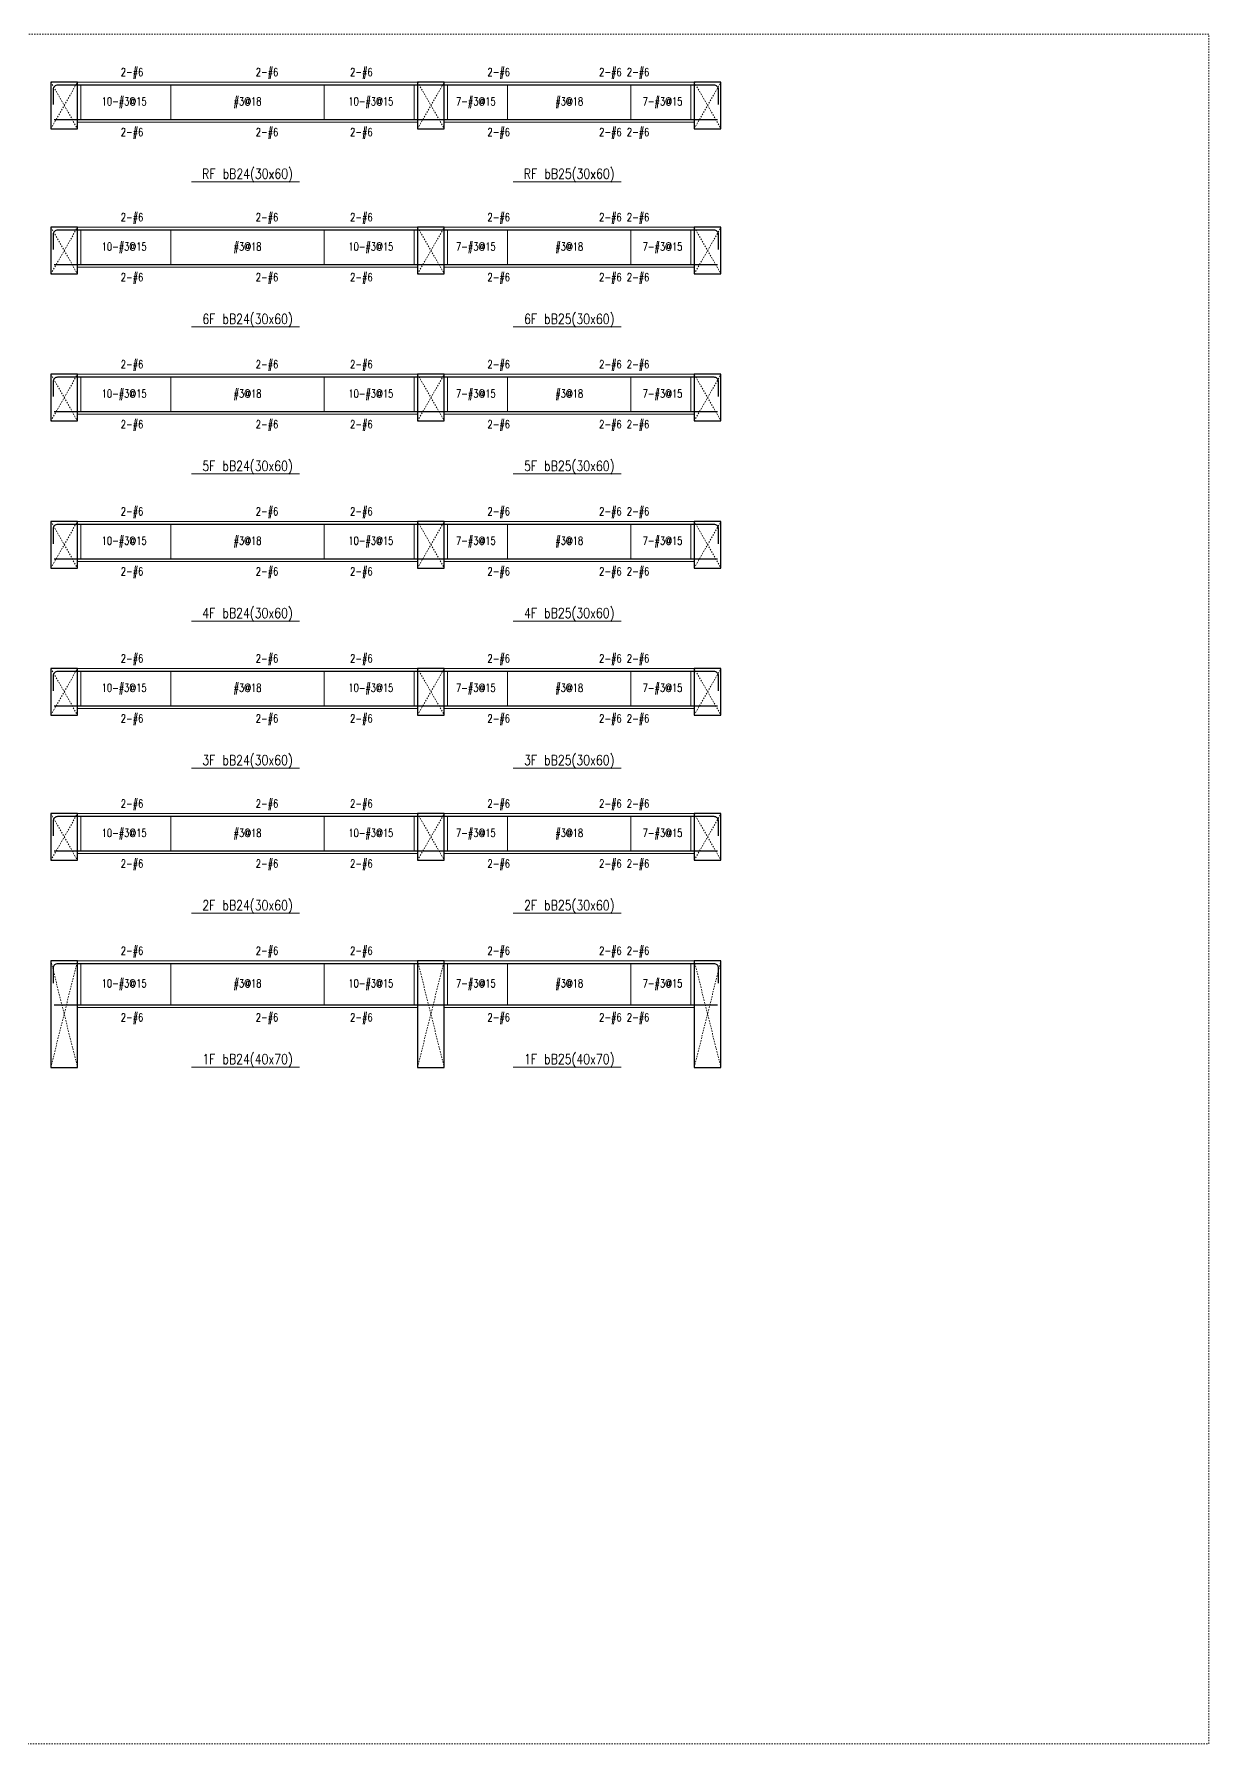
# Model space of a CAD drawing. Header units: millimetres. Extents: x 0 to 20200, y -8178 to -3000.
# Drawn here: x 18438 to 20200, y -5564 to -3000 of the extents above; entities that cross this region are included whole.
import ezdxf
from ezdxf.enums import TextEntityAlignment as Align

# ---------------------------------------------------------------- set-up
doc = ezdxf.new("R2010")
doc.units = ezdxf.units.MM
doc.linetypes.add('DOT', pattern=[4, 2, -2])
for name, color, linetype in [('stirrup-txt', 1, 'Continuous'), ('主筋文字', 1, 'Continuous'), ('主筋文字引線', 4, 'Continuous'), ('主筋線', 3, 'Continuous'), ('剪力筋文字引線', 2, 'Continuous'), ('剪力筋線', 1, 'Continuous'), ('圖框', 132, 'DOT'), ('梁跨名稱', 4, 'Continuous'), ('梁跨名稱底線', 2, 'Continuous'), ('邊界線', 2, 'Continuous'), ('邊界線-梁支撐內線', 6, 'DOT'), ('邊界線-梁支撐外線', 4, 'Continuous')]:
    doc.layers.add(name, color=color, linetype=linetype)
doc.styles.add('txt', font='txt.shx', dxfattribs={"height": 0.2, "bigfont": 'chineset.shx'})

msp = doc.modelspace()

# ---------------------------------------------------------------- linework, layer by layer
at = {"layer": '主筋文字引線', "lineweight": 5}
for points in [[(18543.2, -3075.8, 0, 2.1, 0), (18543.2, -3069.8, 0, 0, 0), (18543.2, -3056.8, 0, 0, 0), (18563.2, -3056.8, 0, 0, 0)], [(18745.7, -3075.8, 0, 2.1, 0), (18745.7, -3069.8, 0, 0, 0), (18745.7, -3056.8, 0, 0, 0), (18765.7, -3056.8, 0, 0, 0)], [(18973.2, -3075.8, 0, 2.1, 0), (18973.2, -3069.8, 0, 0, 0), (18973.2, -3056.8, 0, 0, 0), (18953.2, -3056.8, 0, 0, 0)], [(19093.2, -3075.8, 0, 2.1, 0), (19093.2, -3069.8, 0, 0, 0), (19093.2, -3056.8, 0, 0, 0), (19113.2, -3056.8, 0, 0, 0)], [(19260.7, -3075.8, 0, 2.1, 0), (19260.7, -3069.8, 0, 0, 0), (19260.7, -3056.8, 0, 0, 0), (19280.7, -3056.8, 0, 0, 0)], [(19388.2, -3075.8, 0, 2.1, 0), (19388.2, -3069.8, 0, 0, 0), (19388.2, -3056.8, 0, 0, 0), (19368.2, -3056.8, 0, 0, 0)], [(18543.2, -3127.8, 0, 2.1, 0), (18543.2, -3133.8, 0, 0, 0), (18543.2, -3146.8, 0, 0, 0), (18563.2, -3146.8, 0, 0, 0)], [(18745.7, -3127.8, 0, 2.1, 0), (18745.7, -3133.8, 0, 0, 0), (18745.7, -3146.8, 0, 0, 0), (18765.7, -3146.8, 0, 0, 0)], [(18973.2, -3127.8, 0, 2.1, 0), (18973.2, -3133.8, 0, 0, 0), (18973.2, -3146.8, 0, 0, 0), (18953.2, -3146.8, 0, 0, 0)], [(19093.2, -3127.8, 0, 2.1, 0), (19093.2, -3133.8, 0, 0, 0), (19093.2, -3146.8, 0, 0, 0), (19113.2, -3146.8, 0, 0, 0)], [(19260.7, -3127.8, 0, 2.1, 0), (19260.7, -3133.8, 0, 0, 0), (19260.7, -3146.8, 0, 0, 0), (19280.7, -3146.8, 0, 0, 0)], [(19388.2, -3127.8, 0, 2.1, 0), (19388.2, -3133.8, 0, 0, 0), (19388.2, -3146.8, 0, 0, 0), (19368.2, -3146.8, 0, 0, 0)], [(18543.2, -3293.5, 0, 2.1, 0), (18543.2, -3287.5, 0, 0, 0), (18543.2, -3274.5, 0, 0, 0), (18563.2, -3274.5, 0, 0, 0)], [(18745.7, -3293.5, 0, 2.1, 0), (18745.7, -3287.5, 0, 0, 0), (18745.7, -3274.5, 0, 0, 0), (18765.7, -3274.5, 0, 0, 0)], [(18973.2, -3293.5, 0, 2.1, 0), (18973.2, -3287.5, 0, 0, 0), (18973.2, -3274.5, 0, 0, 0), (18953.2, -3274.5, 0, 0, 0)], [(19093.2, -3293.5, 0, 2.1, 0), (19093.2, -3287.5, 0, 0, 0), (19093.2, -3274.5, 0, 0, 0), (19113.2, -3274.5, 0, 0, 0)], [(19260.7, -3293.5, 0, 2.1, 0), (19260.7, -3287.5, 0, 0, 0), (19260.7, -3274.5, 0, 0, 0), (19280.7, -3274.5, 0, 0, 0)], [(19388.2, -3293.5, 0, 2.1, 0), (19388.2, -3287.5, 0, 0, 0), (19388.2, -3274.5, 0, 0, 0), (19368.2, -3274.5, 0, 0, 0)], [(18543.2, -3345.5, 0, 2.1, 0), (18543.2, -3351.5, 0, 0, 0), (18543.2, -3364.5, 0, 0, 0), (18563.2, -3364.5, 0, 0, 0)], [(18745.7, -3345.5, 0, 2.1, 0), (18745.7, -3351.5, 0, 0, 0), (18745.7, -3364.5, 0, 0, 0), (18765.7, -3364.5, 0, 0, 0)], [(18973.2, -3345.5, 0, 2.1, 0), (18973.2, -3351.5, 0, 0, 0), (18973.2, -3364.5, 0, 0, 0), (18953.2, -3364.5, 0, 0, 0)], [(19093.2, -3345.5, 0, 2.1, 0), (19093.2, -3351.5, 0, 0, 0), (19093.2, -3364.5, 0, 0, 0), (19113.2, -3364.5, 0, 0, 0)], [(19260.7, -3345.5, 0, 2.1, 0), (19260.7, -3351.5, 0, 0, 0), (19260.7, -3364.5, 0, 0, 0), (19280.7, -3364.5, 0, 0, 0)], [(19388.2, -3345.5, 0, 2.1, 0), (19388.2, -3351.5, 0, 0, 0), (19388.2, -3364.5, 0, 0, 0), (19368.2, -3364.5, 0, 0, 0)], [(18543.2, -3514, 0, 2.1, 0), (18543.2, -3508, 0, 0, 0), (18543.2, -3495, 0, 0, 0), (18563.2, -3495, 0, 0, 0)], [(18745.7, -3514, 0, 2.1, 0), (18745.7, -3508, 0, 0, 0), (18745.7, -3495, 0, 0, 0), (18765.7, -3495, 0, 0, 0)], [(18973.2, -3514, 0, 2.1, 0), (18973.2, -3508, 0, 0, 0), (18973.2, -3495, 0, 0, 0), (18953.2, -3495, 0, 0, 0)], [(19093.2, -3514, 0, 2.1, 0), (19093.2, -3508, 0, 0, 0), (19093.2, -3495, 0, 0, 0), (19113.2, -3495, 0, 0, 0)], [(19260.7, -3514, 0, 2.1, 0), (19260.7, -3508, 0, 0, 0), (19260.7, -3495, 0, 0, 0), (19280.7, -3495, 0, 0, 0)], [(19388.2, -3514, 0, 2.1, 0), (19388.2, -3508, 0, 0, 0), (19388.2, -3495, 0, 0, 0), (19368.2, -3495, 0, 0, 0)], [(18543.2, -3566, 0, 2.1, 0), (18543.2, -3572, 0, 0, 0), (18543.2, -3585, 0, 0, 0), (18563.2, -3585, 0, 0, 0)], [(18745.7, -3566, 0, 2.1, 0), (18745.7, -3572, 0, 0, 0), (18745.7, -3585, 0, 0, 0), (18765.7, -3585, 0, 0, 0)], [(18973.2, -3566, 0, 2.1, 0), (18973.2, -3572, 0, 0, 0), (18973.2, -3585, 0, 0, 0), (18953.2, -3585, 0, 0, 0)], [(19093.2, -3566, 0, 2.1, 0), (19093.2, -3572, 0, 0, 0), (19093.2, -3585, 0, 0, 0), (19113.2, -3585, 0, 0, 0)], [(19260.7, -3566, 0, 2.1, 0), (19260.7, -3572, 0, 0, 0), (19260.7, -3585, 0, 0, 0), (19280.7, -3585, 0, 0, 0)], [(19388.2, -3566, 0, 2.1, 0), (19388.2, -3572, 0, 0, 0), (19388.2, -3585, 0, 0, 0), (19368.2, -3585, 0, 0, 0)], [(18543.2, -3734.6, 0, 2.1, 0), (18543.2, -3728.6, 0, 0, 0), (18543.2, -3715.6, 0, 0, 0), (18563.2, -3715.6, 0, 0, 0)], [(18745.7, -3734.6, 0, 2.1, 0), (18745.7, -3728.6, 0, 0, 0), (18745.7, -3715.6, 0, 0, 0), (18765.7, -3715.6, 0, 0, 0)], [(18973.2, -3734.6, 0, 2.1, 0), (18973.2, -3728.6, 0, 0, 0), (18973.2, -3715.6, 0, 0, 0), (18953.2, -3715.6, 0, 0, 0)], [(19093.2, -3734.6, 0, 2.1, 0), (19093.2, -3728.6, 0, 0, 0), (19093.2, -3715.6, 0, 0, 0), (19113.2, -3715.6, 0, 0, 0)], [(19260.7, -3734.6, 0, 2.1, 0), (19260.7, -3728.6, 0, 0, 0), (19260.7, -3715.6, 0, 0, 0), (19280.7, -3715.6, 0, 0, 0)], [(19388.2, -3734.6, 0, 2.1, 0), (19388.2, -3728.6, 0, 0, 0), (19388.2, -3715.6, 0, 0, 0), (19368.2, -3715.6, 0, 0, 0)], [(18543.2, -3786.6, 0, 2.1, 0), (18543.2, -3792.6, 0, 0, 0), (18543.2, -3805.6, 0, 0, 0), (18563.2, -3805.6, 0, 0, 0)], [(18745.7, -3786.6, 0, 2.1, 0), (18745.7, -3792.6, 0, 0, 0), (18745.7, -3805.6, 0, 0, 0), (18765.7, -3805.6, 0, 0, 0)], [(18973.2, -3786.6, 0, 2.1, 0), (18973.2, -3792.6, 0, 0, 0), (18973.2, -3805.6, 0, 0, 0), (18953.2, -3805.6, 0, 0, 0)], [(19093.2, -3786.6, 0, 2.1, 0), (19093.2, -3792.6, 0, 0, 0), (19093.2, -3805.6, 0, 0, 0), (19113.2, -3805.6, 0, 0, 0)], [(19260.7, -3786.6, 0, 2.1, 0), (19260.7, -3792.6, 0, 0, 0), (19260.7, -3805.6, 0, 0, 0), (19280.7, -3805.6, 0, 0, 0)], [(19388.2, -3786.6, 0, 2.1, 0), (19388.2, -3792.6, 0, 0, 0), (19388.2, -3805.6, 0, 0, 0), (19368.2, -3805.6, 0, 0, 0)], [(18543.2, -3955.2, 0, 2.1, 0), (18543.2, -3949.2, 0, 0, 0), (18543.2, -3936.2, 0, 0, 0), (18563.2, -3936.2, 0, 0, 0)], [(18745.7, -3955.2, 0, 2.1, 0), (18745.7, -3949.2, 0, 0, 0), (18745.7, -3936.2, 0, 0, 0), (18765.7, -3936.2, 0, 0, 0)], [(18973.2, -3955.2, 0, 2.1, 0), (18973.2, -3949.2, 0, 0, 0), (18973.2, -3936.2, 0, 0, 0), (18953.2, -3936.2, 0, 0, 0)], [(19093.2, -3955.2, 0, 2.1, 0), (19093.2, -3949.2, 0, 0, 0), (19093.2, -3936.2, 0, 0, 0), (19113.2, -3936.2, 0, 0, 0)], [(19260.7, -3955.2, 0, 2.1, 0), (19260.7, -3949.2, 0, 0, 0), (19260.7, -3936.2, 0, 0, 0), (19280.7, -3936.2, 0, 0, 0)], [(19388.2, -3955.2, 0, 2.1, 0), (19388.2, -3949.2, 0, 0, 0), (19388.2, -3936.2, 0, 0, 0), (19368.2, -3936.2, 0, 0, 0)], [(18543.2, -4007.2, 0, 2.1, 0), (18543.2, -4013.2, 0, 0, 0), (18543.2, -4026.2, 0, 0, 0), (18563.2, -4026.2, 0, 0, 0)], [(18745.7, -4007.2, 0, 2.1, 0), (18745.7, -4013.2, 0, 0, 0), (18745.7, -4026.2, 0, 0, 0), (18765.7, -4026.2, 0, 0, 0)], [(18973.2, -4007.2, 0, 2.1, 0), (18973.2, -4013.2, 0, 0, 0), (18973.2, -4026.2, 0, 0, 0), (18953.2, -4026.2, 0, 0, 0)], [(19093.2, -4007.2, 0, 2.1, 0), (19093.2, -4013.2, 0, 0, 0), (19093.2, -4026.2, 0, 0, 0), (19113.2, -4026.2, 0, 0, 0)], [(19260.7, -4007.2, 0, 2.1, 0), (19260.7, -4013.2, 0, 0, 0), (19260.7, -4026.2, 0, 0, 0), (19280.7, -4026.2, 0, 0, 0)], [(19388.2, -4007.2, 0, 2.1, 0), (19388.2, -4013.2, 0, 0, 0), (19388.2, -4026.2, 0, 0, 0), (19368.2, -4026.2, 0, 0, 0)], [(18543.2, -4172.9, 0, 2.1, 0), (18543.2, -4166.9, 0, 0, 0), (18543.2, -4153.9, 0, 0, 0), (18563.2, -4153.9, 0, 0, 0)], [(18745.7, -4172.9, 0, 2.1, 0), (18745.7, -4166.9, 0, 0, 0), (18745.7, -4153.9, 0, 0, 0), (18765.7, -4153.9, 0, 0, 0)], [(18973.2, -4172.9, 0, 2.1, 0), (18973.2, -4166.9, 0, 0, 0), (18973.2, -4153.9, 0, 0, 0), (18953.2, -4153.9, 0, 0, 0)], [(19093.2, -4172.9, 0, 2.1, 0), (19093.2, -4166.9, 0, 0, 0), (19093.2, -4153.9, 0, 0, 0), (19113.2, -4153.9, 0, 0, 0)], [(19260.7, -4172.9, 0, 2.1, 0), (19260.7, -4166.9, 0, 0, 0), (19260.7, -4153.9, 0, 0, 0), (19280.7, -4153.9, 0, 0, 0)], [(19388.2, -4172.9, 0, 2.1, 0), (19388.2, -4166.9, 0, 0, 0), (19388.2, -4153.9, 0, 0, 0), (19368.2, -4153.9, 0, 0, 0)], [(18543.2, -4224.9, 0, 2.1, 0), (18543.2, -4230.9, 0, 0, 0), (18543.2, -4243.9, 0, 0, 0), (18563.2, -4243.9, 0, 0, 0)], [(18745.7, -4224.9, 0, 2.1, 0), (18745.7, -4230.9, 0, 0, 0), (18745.7, -4243.9, 0, 0, 0), (18765.7, -4243.9, 0, 0, 0)], [(18973.2, -4224.9, 0, 2.1, 0), (18973.2, -4230.9, 0, 0, 0), (18973.2, -4243.9, 0, 0, 0), (18953.2, -4243.9, 0, 0, 0)], [(19093.2, -4224.9, 0, 2.1, 0), (19093.2, -4230.9, 0, 0, 0), (19093.2, -4243.9, 0, 0, 0), (19113.2, -4243.9, 0, 0, 0)], [(19260.7, -4224.9, 0, 2.1, 0), (19260.7, -4230.9, 0, 0, 0), (19260.7, -4243.9, 0, 0, 0), (19280.7, -4243.9, 0, 0, 0)], [(19388.2, -4224.9, 0, 2.1, 0), (19388.2, -4230.9, 0, 0, 0), (19388.2, -4243.9, 0, 0, 0), (19368.2, -4243.9, 0, 0, 0)], [(18543.2, -4393.5, 0, 2.1, 0), (18543.2, -4387.5, 0, 0, 0), (18543.2, -4374.5, 0, 0, 0), (18563.2, -4374.5, 0, 0, 0)], [(18745.7, -4393.5, 0, 2.1, 0), (18745.7, -4387.5, 0, 0, 0), (18745.7, -4374.5, 0, 0, 0), (18765.7, -4374.5, 0, 0, 0)], [(18973.2, -4393.5, 0, 2.1, 0), (18973.2, -4387.5, 0, 0, 0), (18973.2, -4374.5, 0, 0, 0), (18953.2, -4374.5, 0, 0, 0)], [(19093.2, -4393.5, 0, 2.1, 0), (19093.2, -4387.5, 0, 0, 0), (19093.2, -4374.5, 0, 0, 0), (19113.2, -4374.5, 0, 0, 0)], [(19260.7, -4393.5, 0, 2.1, 0), (19260.7, -4387.5, 0, 0, 0), (19260.7, -4374.5, 0, 0, 0), (19280.7, -4374.5, 0, 0, 0)], [(19388.2, -4393.5, 0, 2.1, 0), (19388.2, -4387.5, 0, 0, 0), (19388.2, -4374.5, 0, 0, 0), (19368.2, -4374.5, 0, 0, 0)], [(18543.2, -4455.5, 0, 2.1, 0), (18543.2, -4461.5, 0, 0, 0), (18543.2, -4474.5, 0, 0, 0), (18563.2, -4474.5, 0, 0, 0)], [(18745.7, -4455.5, 0, 2.1, 0), (18745.7, -4461.5, 0, 0, 0), (18745.7, -4474.5, 0, 0, 0), (18765.7, -4474.5, 0, 0, 0)], [(18973.2, -4455.5, 0, 2.1, 0), (18973.2, -4461.5, 0, 0, 0), (18973.2, -4474.5, 0, 0, 0), (18953.2, -4474.5, 0, 0, 0)], [(19093.2, -4455.5, 0, 2.1, 0), (19093.2, -4461.5, 0, 0, 0), (19093.2, -4474.5, 0, 0, 0), (19113.2, -4474.5, 0, 0, 0)], [(19260.7, -4455.5, 0, 2.1, 0), (19260.7, -4461.5, 0, 0, 0), (19260.7, -4474.5, 0, 0, 0), (19280.7, -4474.5, 0, 0, 0)], [(19388.2, -4455.5, 0, 2.1, 0), (19388.2, -4461.5, 0, 0, 0), (19388.2, -4474.5, 0, 0, 0), (19368.2, -4474.5, 0, 0, 0)]]:
    msp.add_lwpolyline(points, format="xyseb", dxfattribs=at)
at = {"layer": '主筋線', "lineweight": 30}
for points in [[(18467.2, -3105.4), (18467.2, -3082.5, -0.414214), (18473.9, -3075.8), (18503.2, -3075.8)], [(19428.2, -3075.8), (19457.5, -3075.8, -0.414214), (19464.2, -3082.5), (19464.2, -3105.4)], [(18467.2, -3323.1), (18467.2, -3300.1, -0.414214), (18473.9, -3293.5), (18503.2, -3293.5)], [(19428.2, -3293.5), (19457.5, -3293.5, -0.414214), (19464.2, -3300.1), (19464.2, -3323.1)], [(18467.2, -3543.6), (18467.2, -3520.7, -0.414214), (18473.9, -3514), (18503.2, -3514)], [(19428.2, -3514), (19457.5, -3514, -0.414214), (19464.2, -3520.7), (19464.2, -3543.6)], [(18467.2, -3764.2), (18467.2, -3741.3, -0.414214), (18473.9, -3734.6), (18503.2, -3734.6)], [(19428.2, -3734.6), (19457.5, -3734.6, -0.414214), (19464.2, -3741.3), (19464.2, -3764.2)], [(18467.2, -3984.8), (18467.2, -3961.9, -0.414214), (18473.9, -3955.2), (18503.2, -3955.2)], [(19428.2, -3955.2), (19457.5, -3955.2, -0.414214), (19464.2, -3961.9), (19464.2, -3984.8)], [(18467.2, -4202.5), (18467.2, -4179.6, -0.414214), (18473.9, -4172.9), (18503.2, -4172.9)], [(19428.2, -4172.9), (19457.5, -4172.9, -0.414214), (19464.2, -4179.6), (19464.2, -4202.5)], [(18467.2, -4423.1), (18467.2, -4400.1, -0.414214), (18473.9, -4393.5), (18503.2, -4393.5)], [(19428.2, -4393.5), (19457.5, -4393.5, -0.414214), (19464.2, -4400.1), (19464.2, -4423.1)]]:
    msp.add_lwpolyline(points, format="xyb", dxfattribs=at)
for points in [[(18503.2, -3075.8), (19013.2, -3075.8)], [(19013.2, -3075.8), (19053.2, -3075.8)], [(19053.2, -3075.8), (19428.2, -3075.8)], [(18468.2, -3127.8), (18503.2, -3127.8)], [(18503.2, -3127.8), (19013.2, -3127.8)], [(19013.2, -3127.8), (19053.2, -3127.8)], [(19053.2, -3127.8), (19428.2, -3127.8)], [(19428.2, -3127.8), (19463.2, -3127.8)], [(18503.2, -3293.5), (19013.2, -3293.5)], [(19013.2, -3293.5), (19053.2, -3293.5)], [(19053.2, -3293.5), (19428.2, -3293.5)], [(18468.2, -3345.5), (18503.2, -3345.5)], [(18503.2, -3345.5), (19013.2, -3345.5)], [(19013.2, -3345.5), (19053.2, -3345.5)], [(19053.2, -3345.5), (19428.2, -3345.5)], [(19428.2, -3345.5), (19463.2, -3345.5)], [(18503.2, -3514), (19013.2, -3514)], [(19013.2, -3514), (19053.2, -3514)], [(19053.2, -3514), (19428.2, -3514)], [(18468.2, -3566), (18503.2, -3566)], [(18503.2, -3566), (19013.2, -3566)], [(19013.2, -3566), (19053.2, -3566)], [(19053.2, -3566), (19428.2, -3566)], [(19428.2, -3566), (19463.2, -3566)], [(18503.2, -3734.6), (19013.2, -3734.6)], [(19013.2, -3734.6), (19053.2, -3734.6)], [(19053.2, -3734.6), (19428.2, -3734.6)], [(18468.2, -3786.6), (18503.2, -3786.6)], [(18503.2, -3786.6), (19013.2, -3786.6)], [(19013.2, -3786.6), (19053.2, -3786.6)], [(19053.2, -3786.6), (19428.2, -3786.6)], [(19428.2, -3786.6), (19463.2, -3786.6)], [(18503.2, -3955.2), (19013.2, -3955.2)], [(19013.2, -3955.2), (19053.2, -3955.2)], [(19053.2, -3955.2), (19428.2, -3955.2)], [(18468.2, -4007.2), (18503.2, -4007.2)], [(18503.2, -4007.2), (19013.2, -4007.2)], [(19013.2, -4007.2), (19053.2, -4007.2)], [(19053.2, -4007.2), (19428.2, -4007.2)], [(19428.2, -4007.2), (19463.2, -4007.2)], [(18503.2, -4172.9), (19013.2, -4172.9)], [(19013.2, -4172.9), (19053.2, -4172.9)], [(19053.2, -4172.9), (19428.2, -4172.9)], [(18468.2, -4224.9), (18503.2, -4224.9)], [(18503.2, -4224.9), (19013.2, -4224.9)], [(19013.2, -4224.9), (19053.2, -4224.9)], [(19053.2, -4224.9), (19428.2, -4224.9)], [(19428.2, -4224.9), (19463.2, -4224.9)], [(18503.2, -4393.5), (19013.2, -4393.5)], [(19013.2, -4393.5), (19053.2, -4393.5)], [(19053.2, -4393.5), (19428.2, -4393.5)], [(18468.2, -4455.5), (18503.2, -4455.5)], [(18503.2, -4455.5), (19013.2, -4455.5)], [(19013.2, -4455.5), (19053.2, -4455.5)], [(19053.2, -4455.5), (19428.2, -4455.5)], [(19428.2, -4455.5), (19463.2, -4455.5)]]:
    msp.add_lwpolyline(points, dxfattribs=at)
at = {"layer": '剪力筋文字引線', "lineweight": 5}
for points in [[(18508.2, -3101.8, 0, 2.1, 0), (18514.2, -3101.8, 0, 0, 0), (18532.7, -3101.8, 0, 0, 0)], [(18643.2, -3101.8, 0, 2.1, 0), (18637.2, -3101.8, 0, 0, 0), (18613.7, -3101.8, 0, 0, 0)], [(18643.2, -3101.8, 0, 2.1, 0), (18649.2, -3101.8, 0, 0, 0), (18731.2, -3101.8, 0, 0, 0)], [(18873.2, -3101.8, 0, 2.1, 0), (18867.2, -3101.8, 0, 0, 0), (18785.2, -3101.8, 0, 0, 0)], [(18873.2, -3101.8, 0, 2.1, 0), (18879.2, -3101.8, 0, 0, 0), (18902.7, -3101.8, 0, 0, 0)], [(19008.2, -3101.8, 0, 2.1, 0), (19002.2, -3101.8, 0, 0, 0), (18983.7, -3101.8, 0, 0, 0)], [(19058.2, -3101.8, 0, 2.1, 0), (19064.2, -3101.8, 0, 0, 0), (19064.7, -3101.8, 0, 0, 0)], [(19148.2, -3101.8, 0, 2.1, 0), (19142.2, -3101.8, 0, 0, 0), (19136.7, -3101.8, 0, 0, 0)], [(19148.2, -3101.8, 0, 2.1, 0), (19154.2, -3101.8, 0, 0, 0), (19213.7, -3101.8, 0, 0, 0)], [(19333.2, -3101.8, 0, 2.1, 0), (19327.2, -3101.8, 0, 0, 0), (19267.7, -3101.8, 0, 0, 0)], [(19333.2, -3101.8, 0, 2.1, 0), (19339.2, -3101.8, 0, 0, 0), (19344.7, -3101.8, 0, 0, 0)], [(19423.2, -3101.8, 0, 2.1, 0), (19417.2, -3101.8, 0, 0, 0), (19416.7, -3101.8, 0, 0, 0)], [(18508.2, -3319.5, 0, 2.1, 0), (18514.2, -3319.5, 0, 0, 0), (18532.7, -3319.5, 0, 0, 0)], [(18643.2, -3319.5, 0, 2.1, 0), (18637.2, -3319.5, 0, 0, 0), (18613.7, -3319.5, 0, 0, 0)], [(18643.2, -3319.5, 0, 2.1, 0), (18649.2, -3319.5, 0, 0, 0), (18731.2, -3319.5, 0, 0, 0)], [(18873.2, -3319.5, 0, 2.1, 0), (18867.2, -3319.5, 0, 0, 0), (18785.2, -3319.5, 0, 0, 0)], [(18873.2, -3319.5, 0, 2.1, 0), (18879.2, -3319.5, 0, 0, 0), (18902.7, -3319.5, 0, 0, 0)], [(19008.2, -3319.5, 0, 2.1, 0), (19002.2, -3319.5, 0, 0, 0), (18983.7, -3319.5, 0, 0, 0)], [(19058.2, -3319.5, 0, 2.1, 0), (19064.2, -3319.5, 0, 0, 0), (19064.7, -3319.5, 0, 0, 0)], [(19148.2, -3319.5, 0, 2.1, 0), (19142.2, -3319.5, 0, 0, 0), (19136.7, -3319.5, 0, 0, 0)], [(19148.2, -3319.5, 0, 2.1, 0), (19154.2, -3319.5, 0, 0, 0), (19213.7, -3319.5, 0, 0, 0)], [(19333.2, -3319.5, 0, 2.1, 0), (19327.2, -3319.5, 0, 0, 0), (19267.7, -3319.5, 0, 0, 0)], [(19333.2, -3319.5, 0, 2.1, 0), (19339.2, -3319.5, 0, 0, 0), (19344.7, -3319.5, 0, 0, 0)], [(19423.2, -3319.5, 0, 2.1, 0), (19417.2, -3319.5, 0, 0, 0), (19416.7, -3319.5, 0, 0, 0)], [(18508.2, -3540, 0, 2.1, 0), (18514.2, -3540, 0, 0, 0), (18532.7, -3540, 0, 0, 0)], [(18643.2, -3540, 0, 2.1, 0), (18637.2, -3540, 0, 0, 0), (18613.7, -3540, 0, 0, 0)], [(18643.2, -3540, 0, 2.1, 0), (18649.2, -3540, 0, 0, 0), (18731.2, -3540, 0, 0, 0)], [(18873.2, -3540, 0, 2.1, 0), (18867.2, -3540, 0, 0, 0), (18785.2, -3540, 0, 0, 0)], [(18873.2, -3540, 0, 2.1, 0), (18879.2, -3540, 0, 0, 0), (18902.7, -3540, 0, 0, 0)], [(19008.2, -3540, 0, 2.1, 0), (19002.2, -3540, 0, 0, 0), (18983.7, -3540, 0, 0, 0)], [(19058.2, -3540, 0, 2.1, 0), (19064.2, -3540, 0, 0, 0), (19064.7, -3540, 0, 0, 0)], [(19148.2, -3540, 0, 2.1, 0), (19142.2, -3540, 0, 0, 0), (19136.7, -3540, 0, 0, 0)], [(19148.2, -3540, 0, 2.1, 0), (19154.2, -3540, 0, 0, 0), (19213.7, -3540, 0, 0, 0)], [(19333.2, -3540, 0, 2.1, 0), (19327.2, -3540, 0, 0, 0), (19267.7, -3540, 0, 0, 0)], [(19333.2, -3540, 0, 2.1, 0), (19339.2, -3540, 0, 0, 0), (19344.7, -3540, 0, 0, 0)], [(19423.2, -3540, 0, 2.1, 0), (19417.2, -3540, 0, 0, 0), (19416.7, -3540, 0, 0, 0)], [(18508.2, -3760.6, 0, 2.1, 0), (18514.2, -3760.6, 0, 0, 0), (18532.7, -3760.6, 0, 0, 0)], [(18643.2, -3760.6, 0, 2.1, 0), (18637.2, -3760.6, 0, 0, 0), (18613.7, -3760.6, 0, 0, 0)], [(18643.2, -3760.6, 0, 2.1, 0), (18649.2, -3760.6, 0, 0, 0), (18731.2, -3760.6, 0, 0, 0)], [(18873.2, -3760.6, 0, 2.1, 0), (18867.2, -3760.6, 0, 0, 0), (18785.2, -3760.6, 0, 0, 0)], [(18873.2, -3760.6, 0, 2.1, 0), (18879.2, -3760.6, 0, 0, 0), (18902.7, -3760.6, 0, 0, 0)], [(19008.2, -3760.6, 0, 2.1, 0), (19002.2, -3760.6, 0, 0, 0), (18983.7, -3760.6, 0, 0, 0)], [(19058.2, -3760.6, 0, 2.1, 0), (19064.2, -3760.6, 0, 0, 0), (19064.7, -3760.6, 0, 0, 0)], [(19148.2, -3760.6, 0, 2.1, 0), (19142.2, -3760.6, 0, 0, 0), (19136.7, -3760.6, 0, 0, 0)], [(19148.2, -3760.6, 0, 2.1, 0), (19154.2, -3760.6, 0, 0, 0), (19213.7, -3760.6, 0, 0, 0)], [(19333.2, -3760.6, 0, 2.1, 0), (19327.2, -3760.6, 0, 0, 0), (19267.7, -3760.6, 0, 0, 0)], [(19333.2, -3760.6, 0, 2.1, 0), (19339.2, -3760.6, 0, 0, 0), (19344.7, -3760.6, 0, 0, 0)], [(19423.2, -3760.6, 0, 2.1, 0), (19417.2, -3760.6, 0, 0, 0), (19416.7, -3760.6, 0, 0, 0)], [(18508.2, -3981.2, 0, 2.1, 0), (18514.2, -3981.2, 0, 0, 0), (18532.7, -3981.2, 0, 0, 0)], [(18643.2, -3981.2, 0, 2.1, 0), (18637.2, -3981.2, 0, 0, 0), (18613.7, -3981.2, 0, 0, 0)], [(18643.2, -3981.2, 0, 2.1, 0), (18649.2, -3981.2, 0, 0, 0), (18731.2, -3981.2, 0, 0, 0)], [(18873.2, -3981.2, 0, 2.1, 0), (18867.2, -3981.2, 0, 0, 0), (18785.2, -3981.2, 0, 0, 0)], [(18873.2, -3981.2, 0, 2.1, 0), (18879.2, -3981.2, 0, 0, 0), (18902.7, -3981.2, 0, 0, 0)], [(19008.2, -3981.2, 0, 2.1, 0), (19002.2, -3981.2, 0, 0, 0), (18983.7, -3981.2, 0, 0, 0)], [(19058.2, -3981.2, 0, 2.1, 0), (19064.2, -3981.2, 0, 0, 0), (19064.7, -3981.2, 0, 0, 0)], [(19148.2, -3981.2, 0, 2.1, 0), (19142.2, -3981.2, 0, 0, 0), (19136.7, -3981.2, 0, 0, 0)], [(19148.2, -3981.2, 0, 2.1, 0), (19154.2, -3981.2, 0, 0, 0), (19213.7, -3981.2, 0, 0, 0)], [(19333.2, -3981.2, 0, 2.1, 0), (19327.2, -3981.2, 0, 0, 0), (19267.7, -3981.2, 0, 0, 0)], [(19333.2, -3981.2, 0, 2.1, 0), (19339.2, -3981.2, 0, 0, 0), (19344.7, -3981.2, 0, 0, 0)], [(19423.2, -3981.2, 0, 2.1, 0), (19417.2, -3981.2, 0, 0, 0), (19416.7, -3981.2, 0, 0, 0)], [(18508.2, -4198.9, 0, 2.1, 0), (18514.2, -4198.9, 0, 0, 0), (18532.7, -4198.9, 0, 0, 0)], [(18643.2, -4198.9, 0, 2.1, 0), (18637.2, -4198.9, 0, 0, 0), (18613.7, -4198.9, 0, 0, 0)], [(18643.2, -4198.9, 0, 2.1, 0), (18649.2, -4198.9, 0, 0, 0), (18731.2, -4198.9, 0, 0, 0)], [(18873.2, -4198.9, 0, 2.1, 0), (18867.2, -4198.9, 0, 0, 0), (18785.2, -4198.9, 0, 0, 0)], [(18873.2, -4198.9, 0, 2.1, 0), (18879.2, -4198.9, 0, 0, 0), (18902.7, -4198.9, 0, 0, 0)], [(19008.2, -4198.9, 0, 2.1, 0), (19002.2, -4198.9, 0, 0, 0), (18983.7, -4198.9, 0, 0, 0)], [(19058.2, -4198.9, 0, 2.1, 0), (19064.2, -4198.9, 0, 0, 0), (19064.7, -4198.9, 0, 0, 0)], [(19148.2, -4198.9, 0, 2.1, 0), (19142.2, -4198.9, 0, 0, 0), (19136.7, -4198.9, 0, 0, 0)], [(19148.2, -4198.9, 0, 2.1, 0), (19154.2, -4198.9, 0, 0, 0), (19213.7, -4198.9, 0, 0, 0)], [(19333.2, -4198.9, 0, 2.1, 0), (19327.2, -4198.9, 0, 0, 0), (19267.7, -4198.9, 0, 0, 0)], [(19333.2, -4198.9, 0, 2.1, 0), (19339.2, -4198.9, 0, 0, 0), (19344.7, -4198.9, 0, 0, 0)], [(19423.2, -4198.9, 0, 2.1, 0), (19417.2, -4198.9, 0, 0, 0), (19416.7, -4198.9, 0, 0, 0)], [(18508.2, -4424.5, 0, 2.1, 0), (18514.2, -4424.5, 0, 0, 0), (18532.7, -4424.5, 0, 0, 0)], [(18643.2, -4424.5, 0, 2.1, 0), (18637.2, -4424.5, 0, 0, 0), (18613.7, -4424.5, 0, 0, 0)], [(18643.2, -4424.5, 0, 2.1, 0), (18649.2, -4424.5, 0, 0, 0), (18731.2, -4424.5, 0, 0, 0)], [(18873.2, -4424.5, 0, 2.1, 0), (18867.2, -4424.5, 0, 0, 0), (18785.2, -4424.5, 0, 0, 0)], [(18873.2, -4424.5, 0, 2.1, 0), (18879.2, -4424.5, 0, 0, 0), (18902.7, -4424.5, 0, 0, 0)], [(19008.2, -4424.5, 0, 2.1, 0), (19002.2, -4424.5, 0, 0, 0), (18983.7, -4424.5, 0, 0, 0)], [(19058.2, -4424.5, 0, 2.1, 0), (19064.2, -4424.5, 0, 0, 0), (19064.7, -4424.5, 0, 0, 0)], [(19148.2, -4424.5, 0, 2.1, 0), (19142.2, -4424.5, 0, 0, 0), (19136.7, -4424.5, 0, 0, 0)], [(19148.2, -4424.5, 0, 2.1, 0), (19154.2, -4424.5, 0, 0, 0), (19213.7, -4424.5, 0, 0, 0)], [(19333.2, -4424.5, 0, 2.1, 0), (19327.2, -4424.5, 0, 0, 0), (19267.7, -4424.5, 0, 0, 0)], [(19333.2, -4424.5, 0, 2.1, 0), (19339.2, -4424.5, 0, 0, 0), (19344.7, -4424.5, 0, 0, 0)], [(19423.2, -4424.5, 0, 2.1, 0), (19417.2, -4424.5, 0, 0, 0), (19416.7, -4424.5, 0, 0, 0)]]:
    msp.add_lwpolyline(points, format="xyseb", dxfattribs=at)
at = {"layer": '剪力筋線', "lineweight": 5}
for points in [[(18508.2, -3075.6), (18508.2, -3128)], [(18643.2, -3075.6), (18643.2, -3128)], [(18873.2, -3075.6), (18873.2, -3128)], [(19008.2, -3075.6), (19008.2, -3128)], [(19058.2, -3075.6), (19058.2, -3128)], [(19148.2, -3075.6), (19148.2, -3128)], [(19333.2, -3075.6), (19333.2, -3128)], [(19423.2, -3075.6), (19423.2, -3128)], [(18508.2, -3293.3), (18508.2, -3345.6)], [(18643.2, -3293.3), (18643.2, -3345.6)], [(18873.2, -3293.3), (18873.2, -3345.6)], [(19008.2, -3293.3), (19008.2, -3345.6)], [(19058.2, -3293.3), (19058.2, -3345.6)], [(19148.2, -3293.3), (19148.2, -3345.6)], [(19333.2, -3293.3), (19333.2, -3345.6)], [(19423.2, -3293.3), (19423.2, -3345.6)], [(18508.2, -3513.9), (18508.2, -3566.2)], [(18643.2, -3513.9), (18643.2, -3566.2)], [(18873.2, -3513.9), (18873.2, -3566.2)], [(19008.2, -3513.9), (19008.2, -3566.2)], [(19058.2, -3513.9), (19058.2, -3566.2)], [(19148.2, -3513.9), (19148.2, -3566.2)], [(19333.2, -3513.9), (19333.2, -3566.2)], [(19423.2, -3513.9), (19423.2, -3566.2)], [(18508.2, -3734.4), (18508.2, -3786.8)], [(18643.2, -3734.4), (18643.2, -3786.8)], [(18873.2, -3734.4), (18873.2, -3786.8)], [(19008.2, -3734.4), (19008.2, -3786.8)], [(19058.2, -3734.4), (19058.2, -3786.8)], [(19148.2, -3734.4), (19148.2, -3786.8)], [(19333.2, -3734.4), (19333.2, -3786.8)], [(19423.2, -3734.4), (19423.2, -3786.8)], [(18508.2, -3955), (18508.2, -4007.4)], [(18643.2, -3955), (18643.2, -4007.4)], [(18873.2, -3955), (18873.2, -4007.4)], [(19008.2, -3955), (19008.2, -4007.4)], [(19058.2, -3955), (19058.2, -4007.4)], [(19148.2, -3955), (19148.2, -4007.4)], [(19333.2, -3955), (19333.2, -4007.4)], [(19423.2, -3955), (19423.2, -4007.4)], [(18508.2, -4172.7), (18508.2, -4225)], [(18643.2, -4172.7), (18643.2, -4225)], [(18873.2, -4172.7), (18873.2, -4225)], [(19008.2, -4172.7), (19008.2, -4225)], [(19058.2, -4172.7), (19058.2, -4225)], [(19148.2, -4172.7), (19148.2, -4225)], [(19333.2, -4172.7), (19333.2, -4225)], [(19423.2, -4172.7), (19423.2, -4225)], [(18508.2, -4393.3), (18508.2, -4455.6)], [(18643.2, -4393.3), (18643.2, -4455.6)], [(18873.2, -4393.3), (18873.2, -4455.6)], [(19008.2, -4393.3), (19008.2, -4455.6)], [(19058.2, -4393.3), (19058.2, -4455.6)], [(19148.2, -4393.3), (19148.2, -4455.6)], [(19333.2, -4393.3), (19333.2, -4455.6)], [(19423.2, -4393.3), (19423.2, -4455.6)]]:
    msp.add_lwpolyline(points, dxfattribs=at)
at = {"layer": '圖框', "lineweight": 5}
msp.add_lwpolyline([(16200, -5564), (20200, -5564), (20200, -3000), (16200, -3000), (16200, -5564)], dxfattribs=at)
at = {"layer": '梁跨名稱底線', "lineweight": 5}
for points in [[(18674.2, -3221.3), (18836.2, -3221.3)], [(19156.7, -3221.3), (19318.7, -3221.3)], [(18674.2, -3439), (18836.2, -3439)], [(19156.7, -3439), (19318.7, -3439)], [(18674.2, -3659.5), (18836.2, -3659.5)], [(19156.7, -3659.5), (19318.7, -3659.5)], [(18674.2, -3880.1), (18836.2, -3880.1)], [(19156.7, -3880.1), (19318.7, -3880.1)], [(18674.2, -4100.7), (18836.2, -4100.7)], [(19156.7, -4100.7), (19318.7, -4100.7)], [(18674.2, -4318.4), (18836.2, -4318.4)], [(19156.7, -4318.4), (19318.7, -4318.4)], [(18674.2, -4549), (18836.2, -4549)], [(19156.7, -4549), (19318.7, -4549)]]:
    msp.add_lwpolyline(points, dxfattribs=at)
at = {"layer": '邊界線', "lineweight": 5}
for points in [[(18503.2, -3071.8), (19013.2, -3071.8)], [(19053.2, -3071.8), (19428.2, -3071.8)], [(18503.2, -3131.8), (19013.2, -3131.8)], [(19053.2, -3131.8), (19428.2, -3131.8)], [(18503.2, -3289.5), (19013.2, -3289.5)], [(19053.2, -3289.5), (19428.2, -3289.5)], [(18503.2, -3349.5), (19013.2, -3349.5)], [(19053.2, -3349.5), (19428.2, -3349.5)], [(18503.2, -3510), (19013.2, -3510)], [(19053.2, -3510), (19428.2, -3510)], [(18503.2, -3570), (19013.2, -3570)], [(19053.2, -3570), (19428.2, -3570)], [(18503.2, -3730.6), (19013.2, -3730.6)], [(19053.2, -3730.6), (19428.2, -3730.6)], [(18503.2, -3790.6), (19013.2, -3790.6)], [(19053.2, -3790.6), (19428.2, -3790.6)], [(18503.2, -3951.2), (19013.2, -3951.2)], [(19053.2, -3951.2), (19428.2, -3951.2)], [(18503.2, -4011.2), (19013.2, -4011.2)], [(19053.2, -4011.2), (19428.2, -4011.2)], [(18503.2, -4168.9), (19013.2, -4168.9)], [(19053.2, -4168.9), (19428.2, -4168.9)], [(18503.2, -4228.9), (19013.2, -4228.9)], [(19053.2, -4228.9), (19428.2, -4228.9)], [(18503.2, -4389.5), (19013.2, -4389.5)], [(19053.2, -4389.5), (19428.2, -4389.5)], [(18503.2, -4459.5), (19013.2, -4459.5)], [(19053.2, -4459.5), (19428.2, -4459.5)]]:
    msp.add_lwpolyline(points, dxfattribs=at)
at = {"layer": '邊界線-梁支撐內線', "lineweight": 5}
for points in [[(18463.2, -3141.8), (18503.2, -3071.8)], [(18463.2, -3071.8), (18503.2, -3141.8)], [(19013.2, -3141.8), (19053.2, -3071.8)], [(19013.2, -3071.8), (19053.2, -3141.8)], [(19428.2, -3141.8), (19468.2, -3071.8)], [(19428.2, -3071.8), (19468.2, -3141.8)], [(18463.2, -3359.5), (18503.2, -3289.5)], [(18463.2, -3289.5), (18503.2, -3359.5)], [(19013.2, -3359.5), (19053.2, -3289.5)], [(19013.2, -3289.5), (19053.2, -3359.5)], [(19428.2, -3359.5), (19468.2, -3289.5)], [(19428.2, -3289.5), (19468.2, -3359.5)], [(18463.2, -3580), (18503.2, -3510)], [(18463.2, -3510), (18503.2, -3580)], [(19013.2, -3580), (19053.2, -3510)], [(19013.2, -3510), (19053.2, -3580)], [(19428.2, -3580), (19468.2, -3510)], [(19428.2, -3510), (19468.2, -3580)], [(18463.2, -3800.6), (18503.2, -3730.6)], [(18463.2, -3730.6), (18503.2, -3800.6)], [(19013.2, -3800.6), (19053.2, -3730.6)], [(19013.2, -3730.6), (19053.2, -3800.6)], [(19428.2, -3800.6), (19468.2, -3730.6)], [(19428.2, -3730.6), (19468.2, -3800.6)], [(18463.2, -4021.2), (18503.2, -3951.2)], [(18463.2, -3951.2), (18503.2, -4021.2)], [(19013.2, -4021.2), (19053.2, -3951.2)], [(19013.2, -3951.2), (19053.2, -4021.2)], [(19428.2, -4021.2), (19468.2, -3951.2)], [(19428.2, -3951.2), (19468.2, -4021.2)], [(18463.2, -4238.9), (18503.2, -4168.9)], [(18463.2, -4168.9), (18503.2, -4238.9)], [(19013.2, -4238.9), (19053.2, -4168.9)], [(19013.2, -4168.9), (19053.2, -4238.9)], [(19428.2, -4238.9), (19468.2, -4168.9)], [(19428.2, -4168.9), (19468.2, -4238.9)], [(18463.2, -4549.5), (18503.2, -4389.5)], [(18463.2, -4389.5), (18503.2, -4549.5)], [(19013.2, -4549.5), (19053.2, -4389.5)], [(19013.2, -4389.5), (19053.2, -4549.5)], [(19428.2, -4549.5), (19468.2, -4389.5)], [(19428.2, -4389.5), (19468.2, -4549.5)]]:
    msp.add_lwpolyline(points, dxfattribs=at)
at = {"layer": '邊界線-梁支撐外線', "lineweight": 30}
for points in [[(18463.2, -3141.8), (18503.2, -3141.8), (18503.2, -3071.8), (18463.2, -3071.8), (18463.2, -3141.8)], [(19013.2, -3141.8), (19053.2, -3141.8), (19053.2, -3071.8), (19013.2, -3071.8), (19013.2, -3141.8)], [(19428.2, -3141.8), (19468.2, -3141.8), (19468.2, -3071.8), (19428.2, -3071.8), (19428.2, -3141.8)], [(18463.2, -3359.5), (18503.2, -3359.5), (18503.2, -3289.5), (18463.2, -3289.5), (18463.2, -3359.5)], [(19013.2, -3359.5), (19053.2, -3359.5), (19053.2, -3289.5), (19013.2, -3289.5), (19013.2, -3359.5)], [(19428.2, -3359.5), (19468.2, -3359.5), (19468.2, -3289.5), (19428.2, -3289.5), (19428.2, -3359.5)], [(18463.2, -3580), (18503.2, -3580), (18503.2, -3510), (18463.2, -3510), (18463.2, -3580)], [(19013.2, -3580), (19053.2, -3580), (19053.2, -3510), (19013.2, -3510), (19013.2, -3580)], [(19428.2, -3580), (19468.2, -3580), (19468.2, -3510), (19428.2, -3510), (19428.2, -3580)], [(18463.2, -3800.6), (18503.2, -3800.6), (18503.2, -3730.6), (18463.2, -3730.6), (18463.2, -3800.6)], [(19013.2, -3800.6), (19053.2, -3800.6), (19053.2, -3730.6), (19013.2, -3730.6), (19013.2, -3800.6)], [(19428.2, -3800.6), (19468.2, -3800.6), (19468.2, -3730.6), (19428.2, -3730.6), (19428.2, -3800.6)], [(18463.2, -4021.2), (18503.2, -4021.2), (18503.2, -3951.2), (18463.2, -3951.2), (18463.2, -4021.2)], [(19013.2, -4021.2), (19053.2, -4021.2), (19053.2, -3951.2), (19013.2, -3951.2), (19013.2, -4021.2)], [(19428.2, -4021.2), (19468.2, -4021.2), (19468.2, -3951.2), (19428.2, -3951.2), (19428.2, -4021.2)], [(18463.2, -4238.9), (18503.2, -4238.9), (18503.2, -4168.9), (18463.2, -4168.9), (18463.2, -4238.9)], [(19013.2, -4238.9), (19053.2, -4238.9), (19053.2, -4168.9), (19013.2, -4168.9), (19013.2, -4238.9)], [(19428.2, -4238.9), (19468.2, -4238.9), (19468.2, -4168.9), (19428.2, -4168.9), (19428.2, -4238.9)], [(18463.2, -4549.5), (18503.2, -4549.5), (18503.2, -4389.5), (18463.2, -4389.5), (18463.2, -4549.5)], [(19013.2, -4549.5), (19053.2, -4549.5), (19053.2, -4389.5), (19013.2, -4389.5), (19013.2, -4549.5)], [(19428.2, -4549.5), (19468.2, -4549.5), (19468.2, -4389.5), (19428.2, -4389.5), (19428.2, -4549.5)]]:
    msp.add_lwpolyline(points, dxfattribs=at)

# ---------------------------------------------------------------- texts
at = {"layer": 'stirrup-txt', "style": 'txt', "width": 0.75}
for s, p in [('10-#3@15', (18573.2, -3106.8)), ('#3@18', (18758.2, -3106.8)), ('10-#3@15', (18943.2, -3106.8)), ('7-#3@15', (19100.7, -3106.8)), ('#3@18', (19240.7, -3106.8)), ('7-#3@15', (19380.7, -3106.8)), ('10-#3@15', (18573.2, -3324.5)), ('#3@18', (18758.2, -3324.5)), ('10-#3@15', (18943.2, -3324.5)), ('7-#3@15', (19100.7, -3324.5)), ('#3@18', (19240.7, -3324.5)), ('7-#3@15', (19380.7, -3324.5)), ('10-#3@15', (18573.2, -3545)), ('#3@18', (18758.2, -3545)), ('10-#3@15', (18943.2, -3545)), ('7-#3@15', (19100.7, -3545)), ('#3@18', (19240.7, -3545)), ('7-#3@15', (19380.7, -3545)), ('10-#3@15', (18573.2, -3765.6)), ('#3@18', (18758.2, -3765.6)), ('10-#3@15', (18943.2, -3765.6)), ('7-#3@15', (19100.7, -3765.6)), ('#3@18', (19240.7, -3765.6)), ('7-#3@15', (19380.7, -3765.6)), ('10-#3@15', (18573.2, -3986.2)), ('#3@18', (18758.2, -3986.2)), ('10-#3@15', (18943.2, -3986.2)), ('7-#3@15', (19100.7, -3986.2)), ('#3@18', (19240.7, -3986.2)), ('7-#3@15', (19380.7, -3986.2)), ('10-#3@15', (18573.2, -4203.9)), ('#3@18', (18758.2, -4203.9)), ('10-#3@15', (18943.2, -4203.9)), ('7-#3@15', (19100.7, -4203.9)), ('#3@18', (19240.7, -4203.9)), ('7-#3@15', (19380.7, -4203.9)), ('10-#3@15', (18573.2, -4429.5)), ('#3@18', (18758.2, -4429.5)), ('10-#3@15', (18943.2, -4429.5)), ('7-#3@15', (19100.7, -4429.5)), ('#3@18', (19240.7, -4429.5)), ('7-#3@15', (19380.7, -4429.5))]:
    msp.add_text(s, height=12, dxfattribs=at).set_placement(p, align=Align.CENTER)
at = {"layer": '主筋文字', "style": 'txt', "width": 0.75}
for p in [(18568.2, -3056.8), (18770.7, -3056.8), (18912.2, -3056.8), (19118.2, -3056.8), (19285.7, -3056.8), (19327.2, -3056.8), (18568.2, -3146.8), (18770.7, -3146.8), (18912.2, -3146.8), (19118.2, -3146.8), (19285.7, -3146.8), (19327.2, -3146.8), (18568.2, -3274.5), (18770.7, -3274.5), (18912.2, -3274.5), (19118.2, -3274.5), (19285.7, -3274.5), (19327.2, -3274.5), (18568.2, -3364.5), (18770.7, -3364.5), (18912.2, -3364.5), (19118.2, -3364.5), (19285.7, -3364.5), (19327.2, -3364.5), (18568.2, -3495), (18770.7, -3495), (18912.2, -3495), (19118.2, -3495), (19285.7, -3495), (19327.2, -3495), (18568.2, -3585), (18770.7, -3585), (18912.2, -3585), (19118.2, -3585), (19285.7, -3585), (19327.2, -3585), (18568.2, -3715.6), (18770.7, -3715.6), (18912.2, -3715.6), (19118.2, -3715.6), (19285.7, -3715.6), (19327.2, -3715.6), (18568.2, -3805.6), (18770.7, -3805.6), (18912.2, -3805.6), (19118.2, -3805.6), (19285.7, -3805.6), (19327.2, -3805.6), (18568.2, -3936.2), (18770.7, -3936.2), (18912.2, -3936.2), (19118.2, -3936.2), (19285.7, -3936.2), (19327.2, -3936.2), (18568.2, -4026.2), (18770.7, -4026.2), (18912.2, -4026.2), (19118.2, -4026.2), (19285.7, -4026.2), (19327.2, -4026.2), (18568.2, -4153.9), (18770.7, -4153.9), (18912.2, -4153.9), (19118.2, -4153.9), (19285.7, -4153.9), (19327.2, -4153.9), (18568.2, -4243.9), (18770.7, -4243.9), (18912.2, -4243.9), (19118.2, -4243.9), (19285.7, -4243.9), (19327.2, -4243.9), (18568.2, -4374.5), (18770.7, -4374.5), (18912.2, -4374.5), (19118.2, -4374.5), (19285.7, -4374.5), (19327.2, -4374.5), (18568.2, -4474.5), (18770.7, -4474.5), (18912.2, -4474.5), (19118.2, -4474.5), (19285.7, -4474.5), (19327.2, -4474.5)]:
    msp.add_text('2-#6', height=12, dxfattribs=at).set_placement(p, align=Align.MIDDLE_LEFT)
at = {"layer": '梁跨名稱', "style": 'txt', "width": 0.8}
for s, p in [('RF bB24(30x60)', (18758.2, -3216.8)), ('RF bB25(30x60)', (19240.7, -3216.8)), ('6F bB24(30x60)', (18758.2, -3434.5)), ('6F bB25(30x60)', (19240.7, -3434.5)), ('5F bB24(30x60)', (18758.2, -3655)), ('5F bB25(30x60)', (19240.7, -3655)), ('4F bB24(30x60)', (18758.2, -3875.6)), ('4F bB25(30x60)', (19240.7, -3875.6)), ('3F bB24(30x60)', (18758.2, -4096.2)), ('3F bB25(30x60)', (19240.7, -4096.2)), ('2F bB24(30x60)', (18758.2, -4313.9)), ('2F bB25(30x60)', (19240.7, -4313.9)), ('1F bB24(40x70)', (18758.2, -4544.5)), ('1F bB25(40x70)', (19240.7, -4544.5))]:
    msp.add_text(s, height=15, dxfattribs=at).set_placement(p, align=Align.CENTER)

doc.saveas('drawing.dxf')
